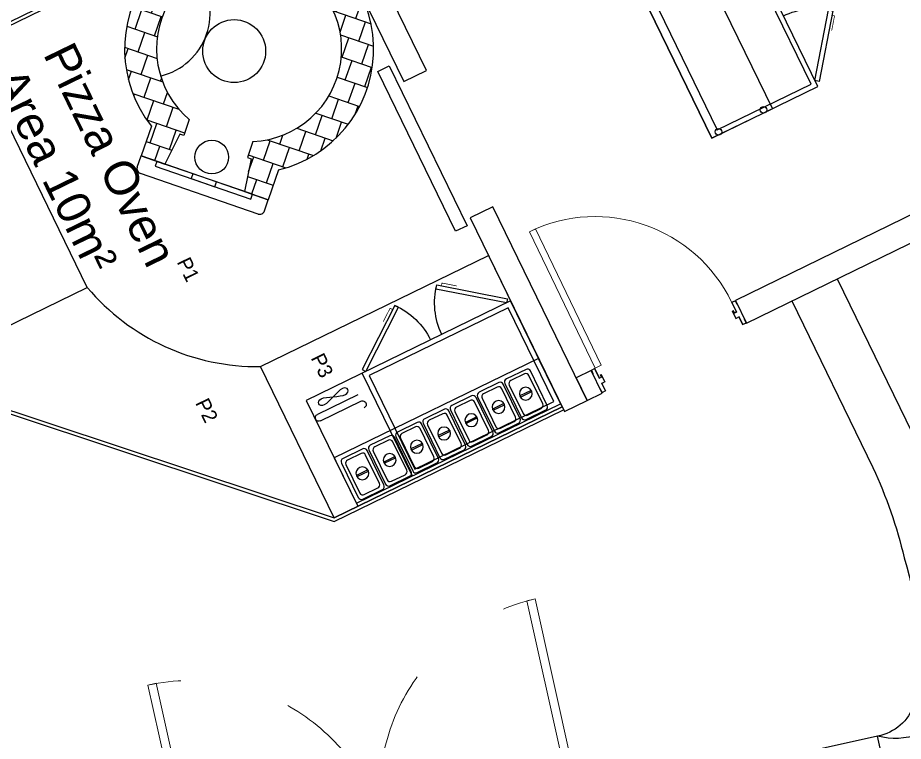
# Model space of a CAD drawing. Header units: millimetres. Extents: x 32582 to 41721, y -247935 to -234947.
# Drawn here: x 35526 to 36053, y -238448 to -238018 of the extents above; entities that cross this region are included whole.
import ezdxf
from ezdxf.enums import TextEntityAlignment as Align

# ---------------------------------------------------------------- set-up
doc = ezdxf.new("R2010")
doc.units = ezdxf.units.MM
doc.header["$LTSCALE"] = 300
doc.header["$MEASUREMENT"] = 0
doc.linetypes.add('DASHED', pattern=[19.05, 12.7, -6.35])
doc.linetypes.add('TDME_FASHION_L3$0$DGN Style 2', pattern=[4.165224, 2.499135, -1.66609])
for name, color, linetype in [('002 Çizgi', 7, 'Continuous'), ('I-FURNITURE', 2, 'Continuous'), ('ID-facade', 1, 'Continuous'), ('Kitchen-wall', 3, 'Continuous'), ('Sktürk_Çizgi', 7, 'Continuous')]:
    doc.layers.add(name, color=color, linetype=linetype)
for name, color, linetype, lineweight in [('GRC-Ekipman', 4, 'Continuous', 25), ('MINORTEXT', 1, 'Continuous', 13), ('TDME_FASHION_L3$0$A-_DOOR----_E-', 1, 'Continuous', 13), ('TDME_FASHION_L3$0$A-_WALL----_E-', 1, 'Continuous', 30)]:
    doc.layers.add(name, color=color, linetype=linetype, lineweight=lineweight)
doc.styles.add('MINORTEXT', font='arial.ttf', dxfattribs={"height": 0.36})
doc.styles.add('TAKSİM', font='GOTHIC.TTF', dxfattribs={"height": 20})

# ---------------------------------------------------------------- blocks, each defined once
blk = doc.blocks.new('TDME_FASHION_L3$0$HR DOOR')
at = {"layer": 'TDME_FASHION_L3$0$A-_DOOR----_E-', "lineweight": 13}
blk.add_line((144.7, 928.1, 0), (126.3, 928.1, 0), dxfattribs=at)
at = {"layer": 'TDME_FASHION_L3$0$A-_DOOR----_E-', "lineweight": 13, "extrusion": (-6.36259e-18, 5.25102e-09, 1), "elevation": 0, "flags": 128}
for points in [[(124.7, 928), (124.7, 925), (146.7, 925), (146.7, 906), (96.7, 906), (96.7, 886), (52.6, 886), (52.6, 888.2), (66.7, 888.2), (66.7, 906), (2.6, 906), (2.6, 925), (24.6, 925), (24.6, 928), (-0.4, 928), (-0.4, 903), (63.7, 903), (63.7, 891.2), (49.6, 891.2), (49.6, 883), (99.7, 883), (99.7, 903), (149.7, 903), (149.7, 928), (124.7, 928)], [(124.7, -25), (124.7, -22), (146.7, -22), (146.7, -3), (96.7, -3), (96.7, 17), (52.6, 17), (52.6, 14.8), (66.7, 14.8), (66.7, -3), (2.6, -3), (2.6, -22), (24.6, -22), (24.6, -25), (-0.4, -25), (-0.4, 0), (63.7, 0), (63.7, 11.8), (49.6, 11.8), (49.6, 20), (99.7, 20), (99.7, 0), (149.7, 0), (149.7, -25), (124.7, -25)]]:
    blk.add_lwpolyline(points, dxfattribs=at)
at = {"layer": 'TDME_FASHION_L3$0$A-_DOOR----_E-', "elevation": 27.7}
blk.add_lwpolyline([(-0.4, 3), (-900.4, 3), (-900.4, 43), (-0.4, 43)], close=True, dxfattribs=at)
at = {"layer": 'TDME_FASHION_L3$0$A-_DOOR----_E-'}
blk.add_arc((-0.4, 3, 13.8), 900, 90, 179.9999, dxfattribs=at)
blk = doc.blocks.new('TDME_FASHION_L3$0$Doors_MR')
at = {"layer": 'TDME_FASHION_L3$0$A-_DOOR----_E-', "extrusion": (-3.1999e-12, -2.0425e-12, -1)}
for p, q in [((0, 0), (30, 0)), ((0, -12), (0, 0)), ((0, 0), (0, 0)), ((30, 0), (30, -47)), ((1860, 0), (1830, 0)), ((1830, 0), (1830, -47)), ((1860, -12), (1860, 0)), ((1860, 0), (1860, 0)), ((2, -12), (0, -12)), ((28, -2), (1.9, -2)), ((1.9, -2), (2, -2)), ((2, -2), (2, -12)), ((28, -49), (28, -2)), ((1832, -49), (1832, -2)), ((1832, -2), (1858.1, -2)), ((1858.1, -2), (1858, -2)), ((1858, -2), (1858, -12)), ((1858, -12), (1860, -12)), ((48, -49), (28, -49)), ((30, -47), (50, -47)), ((48, -91), (48, -49)), ((50, -47), (50, -93)), ((1830, -47), (1810, -47)), ((1810, -47), (1810, -93)), ((1812, -91), (1812, -49)), ((1812, -49), (1832, -49)), ((28, -138), (28, -91)), ((28, -91), (48, -91)), ((50, -93), (30, -93)), ((30, -93), (30, -140)), ((1810, -93), (1830, -93)), ((1832, -91), (1812, -91)), ((1830, -93), (1830, -140)), ((1832, -138), (1832, -91)), ((0, -140), (0, -128)), ((0, -128), (2, -128)), ((30, -140), (0, -140)), ((2, -138), (1.9, -138)), ((1.9, -138), (28, -138)), ((2, -128), (2, -138)), ((1830, -140), (1860, -140)), ((1858.1, -138), (1832, -138)), ((1860, -128), (1858, -128)), ((1858, -128), (1858, -138)), ((1858, -138), (1858.1, -138)), ((1860, -140), (1860, -128))]:
    blk.add_line(p, q, dxfattribs=at)
at = {"layer": 'TDME_FASHION_L3$0$A-_DOOR----_E-'}
for p, q in [((38, -1030, 0), (37.9, -140, 0)), ((37.9, -140, 0), (75.9, -140, 0)), ((75.9, -140, 0), (76, -1030, 0)), ((1784.1, -140, 0), (1784, -1030, 0)), ((1822.1, -140, 0), (1784.1, -140, 0)), ((1822, -1030, 0), (1822.1, -140, 0)), ((76, -1030, 0), (38, -1030, 0)), ((1784, -1030, 0), (1822, -1030, 0))]:
    blk.add_line(p, q, dxfattribs=at)
at = {"layer": 'TDME_FASHION_L3$0$A-_DOOR----_E-', "linetype": 'TDME_FASHION_L3$0$DGN Style 2', "extrusion": (3.19986e-12, -2.04249e-12, -1)}
blk.add_ellipse((28, -138), major_axis=(885.8, -172.2, 0), ratio=0.988071, start_param=6.091196, end_param=7.653103, dxfattribs=at)
at = {"layer": 'TDME_FASHION_L3$0$A-_DOOR----_E-', "linetype": 'TDME_FASHION_L3$0$DGN Style 2'}
blk.add_ellipse((1832, -138), major_axis=(-885.8, -172.2, 0), ratio=0.988071, start_param=6.091196, end_param=7.653103, dxfattribs=at)
blk = doc.blocks.new('A$C1ED519BD')
at = {"layer": '002 Çizgi', "color": 7}
for points in [[(0, 27.82), (0, 97.82), (188, 97.82), (188, 27.82)], [(16.44, 30.84), (17.9, 31.01), (19.6, 31.47), (21.46, 32.11), (23.41, 32.84), (25.36, 33.58), (27.22, 34.22), (28.93, 34.67), (30.38, 34.85), (31.53, 34.67), (32.34, 34.22), (32.83, 33.58), (33, 32.84), (32.83, 32.11), (32.34, 31.47), (31.53, 31.01), (30.38, 30.84), (28.93, 31.01), (27.22, 31.47), (25.36, 32.11), (23.41, 32.84), (21.46, 33.58), (19.6, 34.22), (17.9, 34.67), (16.44, 34.85), (15.3, 34.67), (14.48, 34.22), (13.99, 33.58), (13.83, 32.84), (13.99, 32.11), (14.48, 31.47), (15.3, 31.01)], [(79.96, 0), (45.85, 25.77), (47.4, 27.82), (81.51, 2.05)], [(125.94, 0), (91.83, 25.77), (93.38, 27.82), (127.49, 2.05)], [(151.31, 0.15), (185.54, 25.76), (184, 27.82), (149.77, 2.2)]]:
    blk.add_lwpolyline(points, close=True, dxfattribs=at)
blk.add_lwpolyline([(45, 97.82), (45, 27.82)], dxfattribs=at)
at = {"layer": '002 Çizgi', "color": 7, "linetype": 'DASHED'}
blk.add_lwpolyline([(48, 92.82), (185, 92.82), (185, 30.82), (48, 30.82)], close=True, dxfattribs=at)
at = {"layer": '002 Çizgi', "color": 7}
for points in [[(37, 38.15), (10.33, 38.15, -1), (10.33, 42.5)], [(10.33, 42.5), (37, 42.5, 1), (37, 46.84)]]:
    blk.add_lwpolyline(points, format="xyb", dxfattribs=at)
at = {"layer": '002 Çizgi', "color": 7, "const_width": 0.428}
for points in [[(77.72, 1.7), (76.72, 0.38), (71.09, 4.63), (69.64, 5.72)], [(123.7, 1.7), (122.7, 0.38), (117.07, 4.63), (115.62, 5.72)], [(153.56, 1.84), (154.55, 0.51), (160.21, 4.74), (161.65, 5.83)]]:
    blk.add_lwpolyline(points, dxfattribs=at)
at = {"layer": '002 Çizgi', "color": 7}
for centre, start, end in [((47.4, 27.82), 319.4908, 0), ((93.38, 27.82), 319.4908, 0), ((184, 27.82), 180, 220.245)]:
    blk.add_arc(centre, 42.75, start, end, dxfattribs=at)
blk = doc.blocks.new('A$C01E77913')
at = {"layer": 'Sktürk_Çizgi'}
for points in [[(2, 26.8), (15, 26.8, -0.414214), (17, 24.8), (17, 2, -0.414214), (15, 0), (2, 0, -0.414214), (0, 2), (0, 24.8, -0.414214)], [(4, 24.8), (13, 24.8, -0.414214), (15, 22.8), (15, 4, -0.414214), (13, 2), (4, 2, -0.414214), (2, 4), (2, 22.8, -0.414214)]]:
    blk.add_lwpolyline(points, format="xyb", close=True, dxfattribs=at)
blk.add_lwpolyline([(4.71, 14.27), (12.21, 14.27), (12.21, 13.52), (4.71, 13.52)], close=True, dxfattribs=at)
blk.add_circle((8.46, 13.87), 3.82, dxfattribs=at)
blk = doc.blocks.new('A$C3596506F')
at = {"layer": '002 Çizgi', "color": 7}
for p, q in [((38.15, 106), (38.15, 132.67)), ((42.5, 132.67), (42.5, 106)), ((95.82, 135), (95.82, 0)), ((31.01, 127.7), (30.84, 126.56)), ((30.84, 126.56), (31.01, 125.1)), ((31.47, 128.52), (31.01, 127.7)), ((32.11, 129.01), (31.47, 128.52)), ((32.84, 129.17), (32.11, 129.01)), ((33.58, 129.01), (32.84, 129.17)), ((34.22, 128.52), (33.58, 129.01)), ((34.67, 127.7), (34.22, 128.52)), ((34.85, 126.56), (34.67, 127.7)), ((34.67, 125.1), (34.85, 126.56)), ((31.01, 125.1), (31.47, 123.4)), ((31.47, 123.4), (32.11, 121.54)), ((32.11, 121.54), (32.84, 119.59)), ((32.84, 119.59), (33.58, 121.54)), ((33.58, 121.54), (34.22, 123.4)), ((34.22, 123.4), (34.67, 125.1)), ((31.47, 115.78), (32.11, 117.64)), ((32.11, 117.64), (32.84, 119.59)), ((32.84, 119.59), (33.58, 117.64)), ((33.58, 117.64), (34.22, 115.78)), ((30.84, 112.62), (31.01, 114.07)), ((31.01, 111.47), (30.84, 112.62)), ((31.01, 114.07), (31.47, 115.78)), ((31.47, 110.66), (31.01, 111.47)), ((32.11, 110.17), (31.47, 110.66)), ((34.22, 110.66), (33.58, 110.17)), ((34.22, 115.78), (34.67, 114.07)), ((34.67, 111.47), (34.22, 110.66)), ((34.67, 114.07), (34.85, 112.62)), ((34.85, 112.62), (34.67, 111.47)), ((32.84, 110), (32.11, 110.17)), ((33.58, 110.17), (32.84, 110))]:
    blk.add_line(p, q, dxfattribs=at)
for points in [[(27.82, 135), (97.82, 135), (97.82, 0), (27.82, 0)], [(65.82, 0), (65.82, 135), (97.82, 135), (97.82, 0)], [(0, 63.04), (25.77, 97.15), (27.82, 95.6), (2.05, 61.49)], [(0, 35.2), (25.77, 1.09), (27.82, 2.64), (2.05, 36.75)]]:
    blk.add_lwpolyline(points, close=True, dxfattribs=at)
blk.add_lwpolyline([(95.82, 98), (27.82, 98)], dxfattribs=at)
at = {"layer": '002 Çizgi', "color": 7, "linetype": 'DASHED'}
blk.add_lwpolyline([(92.82, 95), (92.82, 3), (30.82, 3), (30.82, 95)], close=True, dxfattribs=at)
at = {"layer": '002 Çizgi', "color": 7, "const_width": 0.428}
for points in [[(1.7, 65.28), (0.38, 66.28), (4.63, 71.91), (5.72, 73.36)], [(1.7, 32.96), (0.38, 31.96), (4.63, 26.33), (5.72, 24.89)]]:
    blk.add_lwpolyline(points, dxfattribs=at)
at = {"layer": '002 Çizgi', "color": 7}
for centre, radius, start, end in [((40.32, 132.67), 2.17, 0, 180), ((44.67, 106), 2.17, 180, 0), ((27.82, 95.6), 42.75, 229.4908, 270), ((27.82, 2.64), 42.75, 90, 130.5092)]:
    blk.add_arc(centre, radius, start, end, dxfattribs=at)
at = {"layer": '002 Çizgi', "color": 7, "rotation": 90}
for p in [(95.21, 115.51), (95.21, 97.51), (95.21, 79.51), (95.21, 61.51), (95.21, 43.51), (95.21, 25.51), (95.21, 7.51)]:
    blk.add_blockref('A$C01E77913', p, dxfattribs=at)
blk = doc.blocks.new('MorelloForni.  FG 110')
h = blk.add_hatch()
h.set_pattern_fill('AR-B88', color=251, scale=0.06, style=0)
h.set_pattern_definition([(0, (-14081.763, -5089.19), (0, 12.192), []), (90, (-14081.763, -5089.19), (-6.096, 12.192), [12.192, -12.192])])
h.paths.add_polyline_path([(20, -125.23), (20, -135.23), (22.5, -135.23), (24.99, -154.96), (40, -154.96), (40, -136.26, 3.406438), (-40, -136.26), (-40, -154.96), (-24.99, -154.96), (-22.5, -135.23), (-20, -135.23), (-20, -125.23, -5.311738)])
for p, q in [((-20, -125.23), (-20, -135.23)), ((20, -125.23), (20, -135.23)), ((-40, -136.26), (-40, -155)), ((-22.5, -135.23), (-25, -155)), ((-20, -135.23), (-22.5, -135.23)), ((20, -135.23), (22.5, -135.23)), ((22.5, -135.23), (25, -155)), ((40, -136.26), (40, -155)), ((-40, -154.96), (-24.99, -154.96)), ((40, -155), (-40, -155)), ((-40, -162), (-40, -155)), ((-38.28, -155), (-38.28, -154.96)), ((30, -155), (-30, -155)), ((-30, -155), (-30, -158)), ((-26.09, -155), (-26.09, -154.96)), ((7.5, -155), (-7.5, -155)), ((-7.5, -155), (-7.5, -158)), ((7.5, -158), (7.5, -155)), ((24.99, -154.96), (40, -154.96)), ((30, -158), (30, -155)), ((34.87, -155), (34.87, -154.96)), ((40, -162), (40, -155)), ((-30, -158), (30, -158)), ((-7.5, -158), (7.5, -158)), ((37, -165), (-37, -165))]:
    blk.add_line(p, q)
blk.add_circle((0, -142), 10)
for centre, radius, start, end in [((0, -74), 74, 302.7204, 237.2796), ((0, -74), 55, 291.3237, 248.6763), ((-65.25, -74), 38.48, 302.7104, 57.2896), ((-37, -162), 3, 180, 270), ((37, -162), 3, 270, 0)]:
    blk.add_arc(centre, radius, start, end)

msp = doc.modelspace()

# ---------------------------------------------------------------- linework, layer by layer
at = {"layer": 'I-FURNITURE', "elevation": 0}
for points in [[(35626.07, -237969.22), (35386.98, -238085.66), (35458.33, -238232.16), (35714.49, -238317.17), (35850.73, -238250.82), (35850.73, -238250.82)], [(35626.96, -237971.06), (35389.65, -238086.58), (35459.75, -238230.53), (35714.35, -238315.01), (35849.86, -238249.02), (35849.86, -238249.02)], [(35459.75, -238230.53), (35714.35, -238315.01)]]:
    msp.add_lwpolyline(points, dxfattribs=at)
at = {"layer": 'I-FURNITURE', "color": 1, "elevation": 0}
for points in [[(35567.64, -238177.99), (35497.54, -238034.04), (35389.65, -238086.58), (35459.75, -238230.53)], [(35806.07, -238159.11), (35849.86, -238249.02), (35714.35, -238315.01), (35670.56, -238225.1)]]:
    msp.add_lwpolyline(points, close=True, dxfattribs=at)
at = {"layer": 'I-FURNITURE', "elevation": 0}
for points in [[(36013.35, -238172.95), (36061.7, -238272.23, -0.018091), (36083.95, -238330.16, -0.18267), (36080.59, -238428.01, -0.331764), (36037.39, -238444.7, 0.02963)], [(35986.37, -238186.08), (36034.59, -238285.09, -0.048616), (36053.25, -238338.73, -0.116378), (36059.15, -238425.73, -0.276835), (36037.39, -238444.7, -11.869464)]]:
    msp.add_lwpolyline(points, format="xyb", dxfattribs=at)
at = {"layer": 'I-FURNITURE', "color": 1}
msp.add_circle((35654.97, -238037.56, 0), 18.7, dxfattribs=at)
at = {"layer": 'ID-facade'}
msp.add_lwpolyline([(35786.6, -238144.65), (35740.35, -238049.67), (35747.09, -238046.39), (35793.35, -238141.37)], close=True, dxfattribs=at)
at = {"layer": 'ID-facade', "elevation": 0}
msp.add_lwpolyline([(35567.64, -238177.99, 0.224491), (35670.56, -238225.1, 3.259925)], format="xyb", dxfattribs=at)
msp.add_lwpolyline([(36054.62, -238522.16), (36037.39, -238444.7), (35629.3, -238535.47)], dxfattribs=at)
at = {"layer": 'Kitchen-wall', "elevation": 0}
for points in [[(35697.71, -237936.6), (35755.72, -238055.72), (35769.21, -238049.15), (35711.2, -237930.03)], [(36185.62, -238072.33), (35952.85, -238185.72), (35959.42, -238199.2), (36192.19, -238085.81)], [(35795.13, -238136.64), (35851.24, -238251.86), (35864.72, -238245.29), (35808.61, -238130.07)], [(35867.15, -238227.42), (35858.17, -238231.83), (35864.74, -238245.31), (35873.71, -238240.91)]]:
    msp.add_lwpolyline(points, close=True, dxfattribs=at)
at = {"layer": 'Sktürk_Çizgi', "elevation": 0}
msp.add_lwpolyline([(35856.64, -237920.3), (35892.6, -237902.79), (35974.92, -238071.81), (35938.96, -238089.32)], close=True, dxfattribs=at)
at = {"layer": 'Sktürk_Çizgi'}
for centre in [(35969.53, -238072.49, 0), (35942.81, -238085.51, 0)]:
    msp.add_circle(centre, 1.97, dxfattribs=at)

# ---------------------------------------------------------------- block references
at = {"xscale": -1, "rotation": 115.9660409952209}
msp.add_blockref('A$C3596506F', (35807.03, -238161.08, 0), dxfattribs=at)
at = {"layer": 'GRC-Ekipman', "rotation": 340.9660409952313}
msp.add_blockref('MorelloForni.  FG 110', (35687.98, -237966.35), dxfattribs=at)
at = {"layer": 'Sktürk_Çizgi', "xscale": -1, "rotation": 115.9660409952179}
msp.add_blockref('A$C1ED519BD', (35944.58, -237877.47, 0), dxfattribs=at)
at = {"layer": 'TDME_FASHION_L3$0$A-_DOOR----_E-', "lineweight": 0, "extrusion": (3.44773e-09, -3.9606e-09, 1), "xscale": 0.09999999999999998, "yscale": 0.09999999999999998, "zscale": 0.09999999999999998, "rotation": 295.7827140747806}
msp.add_blockref('TDME_FASHION_L3$0$HR DOOR', (35869.33, -238226.1, 0), dxfattribs=at)
at = {"layer": 'TDME_FASHION_L3$0$A-_WALL----_E-', "xscale": 0.1321754532759309, "yscale": 0.1321754532759309, "zscale": 0.1321754532759309, "rotation": 192.5396896368885}
msp.add_blockref('TDME_FASHION_L3$0$Doors_MR', (35868.37, -238495.02), dxfattribs=at)

# ---------------------------------------------------------------- texts
at = {"style": 'TAKSİM'}
for s, p in [('P1', (35623.81, -238169.22, 0.01)), ('P3', (35703.38, -238226.27, 0.01)), ('P2', (35634.79, -238253, 0.01))]:
    msp.add_text(s, height=8.64, rotation=295.966, dxfattribs=at).set_placement(p, align=Align.CENTER)
at = {"layer": 'MINORTEXT', "insert": (35559.14, -238030.51), "char_height": 20, "attachment_point": 1, "rotation": 295.966, "style": 'MINORTEXT'}
msp.add_mtext('Pizza Oven\\PArea 10m²', dxfattribs=at)

doc.saveas('drawing.dxf')
